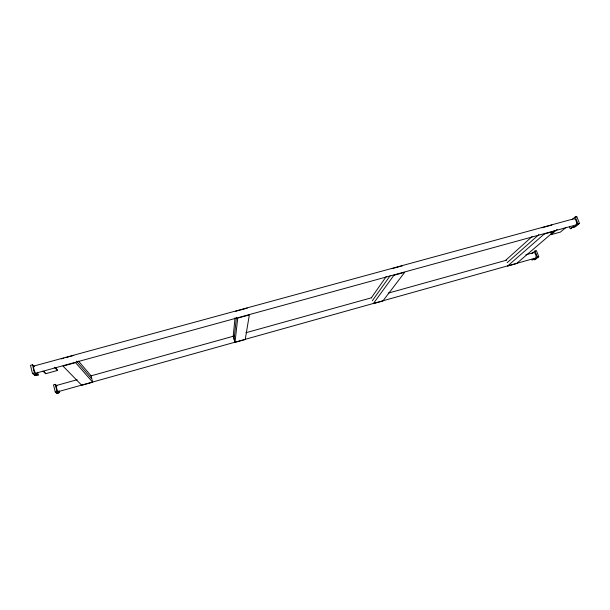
<?xml version="1.0" encoding="UTF-8"?>
<svg xmlns="http://www.w3.org/2000/svg" width="610" height="610" viewBox="0 0 610 610"><rect width="100%" height="100%" fill="white"/><g stroke="black" fill="none" stroke-linecap="round" stroke-linejoin="round"><path stroke-width="0.91" d="M233.203 336.323L235.048 317.772M234.095 339.358L236.421 317.436M234.995 342.393L237.732 318.123L249.337 314.943L245.22 339.534L234.995 342.393L233.424 337.078M371.315 297.871L386.336 276.399M372.291 300.783L390.118 275.773M505.408 260.546L532.065 236.588M507.154 262.704L538.874 234.614M551.44 233.31L554.818 230.412M550.761 233.889L551.066 234.652L557.151 229.459M531.828 253.638L535.008 250.954L536.388 250.565L538.767 256.741L535.549 259.38L534.177 259.761L533.796 258.777L531.928 260.012L534.543 258.808M571.921 219.737L575.207 216.962L576.74 216.542L579.5 223.428L575.505 226.691L573.987 227.111L573.682 226.348L570.297 228.75L569.366 226.409M575.421 217.656L576.74 216.542M565.973 227.431L560.43 232.075L551.066 234.652M534.177 259.761L537.387 257.13L538.767 256.741M573.987 227.111L577.96 223.847L579.5 223.428M574.521 226.417L570.297 228.75M55.258 392.009L56.989 391.529L58.751 392.977L57.035 393.458L55.258 392.009L53.512 384.834L55.235 384.353L57.012 385.878M92.705 382.226L81.748 385.291L63.013 366.084L75.564 362.637L92.705 382.226L92.102 379.847M57.675 392.848L59.376 392.375L58.964 390.674M525.82 254.812L534.078 252.51L535.237 253.47L536.03 255.537L535.999 257.496L535.153 258.183L57.919 391.75L57.462 391.368L56.051 385.589L77.15 379.717M90.913 375.882L234.049 336.041M245.975 332.717L371.681 297.726M388.196 293.128L506.552 260.173M34.183 366.221L32.49 364.765L30.5 365.306L32.452 373.457L34.717 375.302L36.684 374.761L36.463 373.861L38.224 375.051L36.28 375.585L35.09 374.799M42.875 371.177L45.727 373.678L57.599 370.407L55.396 367.594M33.405 366.175L574.193 218.7L575.588 219.691L576.511 222.002L576.412 224.251L575.344 225.128L35.586 373.236L34.091 370.453L33.405 366.175L34.015 366.694M61.229 358.871L63.913 358.131M65.705 357.643L73.764 355.447M235.696 311.275L247.279 308.119M391.696 268.728L402.463 265.792M541.886 227.759L551.89 225.029M32.452 373.457L34.442 372.916L36.684 374.761M59.376 392.375L58.468 391.833L58.751 392.977M56.051 385.589L56.509 385.985M44.08 371.52L45.727 373.678M54.29 367.228L57.599 370.407M76.509 361.181L91.896 379.054L91.096 375.89L78.545 361.089M575.207 216.962L577.96 223.847M535.008 250.954L537.387 257.13M55.235 384.353L56.989 391.529M56.753 392.314L57.035 393.458M37.561 372.291L38.224 375.051M32.49 364.765L34.442 372.916M34.503 374.403L34.717 375.302M393.946 275.247L373.267 303.688L382.851 301.004L404.72 272.289L393.946 275.247M544.311 233.973L507.505 266.113L516.479 263.604L554.322 231.228L544.311 233.973"/></g></svg>
